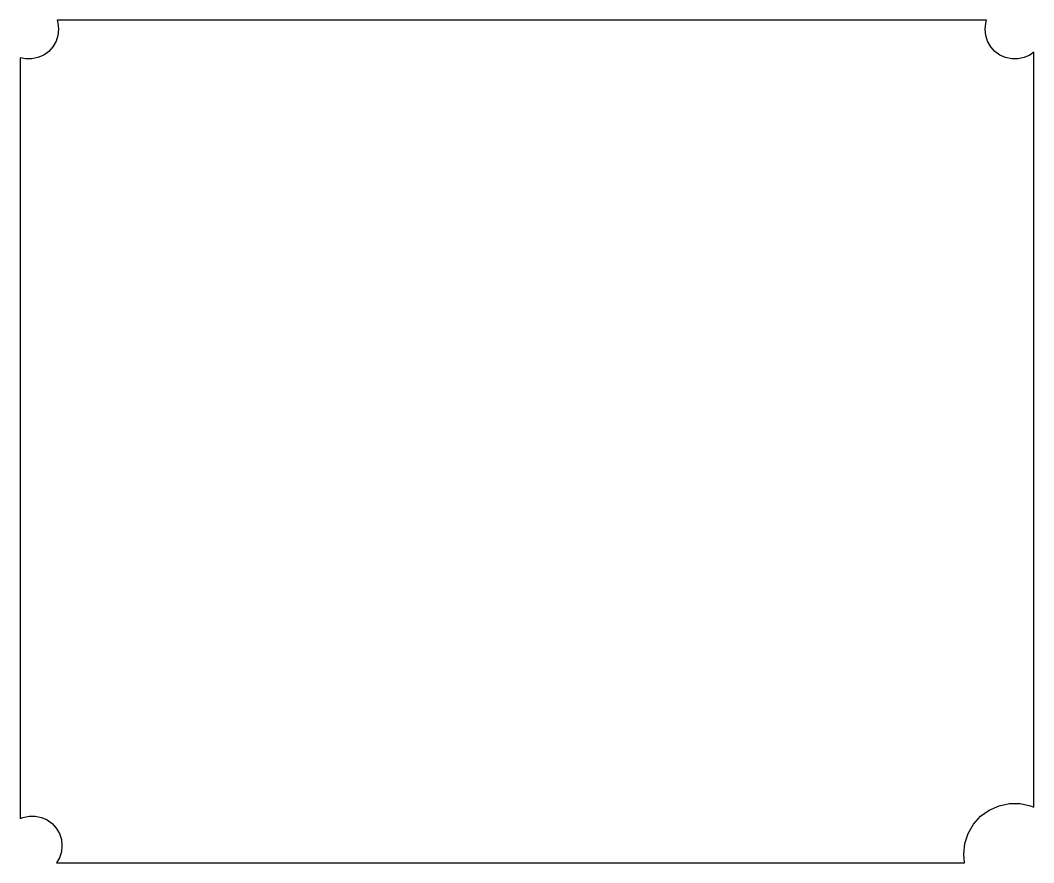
# Model space of a CAD drawing. Extents: x 0 to 595, y 0 to 495.
import ezdxf

# ---------------------------------------------------------------- set-up
doc = ezdxf.new("R2010")
doc.units = 0
doc.layers.add('Layer_1', color=7, linetype='CONTINUOUS')

msp = doc.modelspace()

# ---------------------------------------------------------------- linework, layer by layer
at = {"layer": 'Layer_1', "color": 7}
msp.add_lwpolyline([(553.68892, 5.24192), (554.34426, 11.46963), (556.28029, 17.42508), (559.41212, 22.84812), (563.60485, 27.5017), (568.67373, 31.18237), (574.39694, 33.72933), (580.52573, 35.03127), (586.79136, 35.03127), (592.92016, 33.72933), (594.75031, 32.91469), (594.75031, 476.0634), (592.39967, 474.35706), (589.06108, 472.87137), (585.48568, 472.11155), (581.83141, 472.11155), (578.25601, 472.87137), (574.91742, 474.35706), (571.96041, 476.50371), (569.51488, 479.21847), (567.68775, 482.38155), (566.55787, 485.85615), (566.17625, 489.48852), (566.55787, 493.12085), (567.08835, 494.75032), (21.815309, 494.75032), (22.344859, 493.12085), (22.726879, 489.48852), (22.344859, 485.85615), (21.215429, 482.38155), (19.388059, 479.21847), (16.942539, 476.50371), (13.985759, 474.35706), (10.647129, 472.87137), (7.071719, 472.11155), (3.417449, 472.11155), (0.249679, 472.7845), (0.249679, 26.14404), (1.840039, 26.85182), (5.415439, 27.61127), (9.069709, 27.61127), (12.644889, 26.85182), (15.983699, 25.36608), (18.940539, 23.21901), (21.386059, 20.50445), (23.213379, 17.341), (24.342839, 13.86699), (24.724869, 10.23416), (24.342839, 6.60142), (23.213379, 3.1273), (21.551159, 0.24968), (554.21438, 0.24968)], close=True, dxfattribs=at)

doc.saveas('drawing.dxf')
